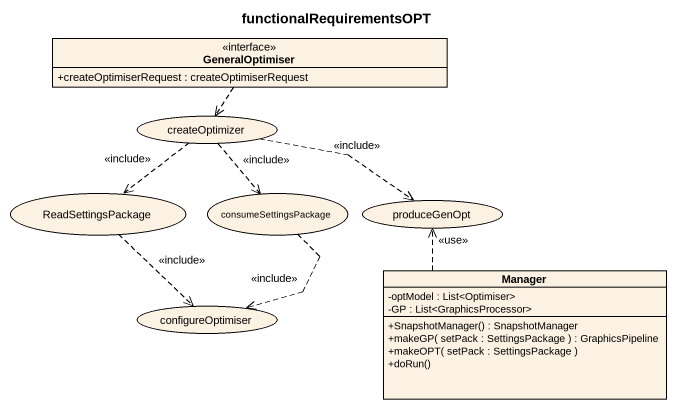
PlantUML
@startuml
title functionalRequirementsOPT
allowmixing
hide circle
hide empty members
skinparam classAttributeIconSize 0
interface GeneralOptimiser {
  +createOptimiserRequest : createOptimiserRequest
}
usecase createOptimizer
usecase ReadSettingsPackage
usecase consumeSettingsPackage
usecase produceGenOpt
class Manager {
  -optModel : List<Optimiser>
  -GP : List<GraphicsProcessor>
  +SnapshotManager() : SnapshotManager
  +makeGP( setPack : SettingsPackage ) : GraphicsPipeline
  +makeOPT( setPack : SettingsPackage )
  +doRun()
}
usecase configureOptimiser
GeneralOptimiser ..> createOptimizer
createOptimizer ..> ReadSettingsPackage : <<include>>
createOptimizer ..> consumeSettingsPackage : <<include>>
createOptimizer .right.> produceGenOpt : <<include>>
ReadSettingsPackage ..> configureOptimiser : <<include>>
consumeSettingsPackage ..> configureOptimiser : <<include>>
Manager .up.> produceGenOpt : <<use>>
@enduml
